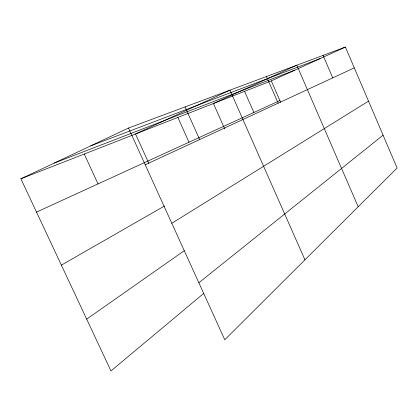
<?xml version="1.0" encoding="UTF-8"?>
<svg xmlns="http://www.w3.org/2000/svg" width="418" height="418" viewBox="0 0 418 418"><rect width="100%" height="100%" fill="white"/><g stroke="black" fill="none" stroke-linecap="round" stroke-linejoin="round"><path stroke-width="0.63" d="M203.775 293.363L110.963 370.944L20.9 178.799L128.509 128.033L345.399 47.056L397.1 167.973L224.769 339.771L128.509 128.033M198.853 282.761L383.076 135.181M86.683 319.133L184.317 250.675M171.808 223.275L368.524 101.146M61.368 265.132L164.64 205.938M145.224 164.796L354.297 67.878M36.512 212.104L279.898 100.56M20.9 178.799L271.303 80.899L345.399 47.056M54.22 163.083L294.883 70.13M90.737 145.856L320.057 58.63M84.253 154.028L98.021 183.915M148.912 163.454L135.526 133.985L229.957 90.157L304.941 259.844M177.875 117.427L188.999 142.219M185.043 106.93L199.652 139.565M224.633 128.723L213.436 103.523L296.806 65.203L358.189 206.764M244.572 91.349L253.883 112.484M271.303 80.899L280.677 102.342M266.496 76.515L278.153 103.173M323.062 55.395L332.733 77.873"/></g></svg>
